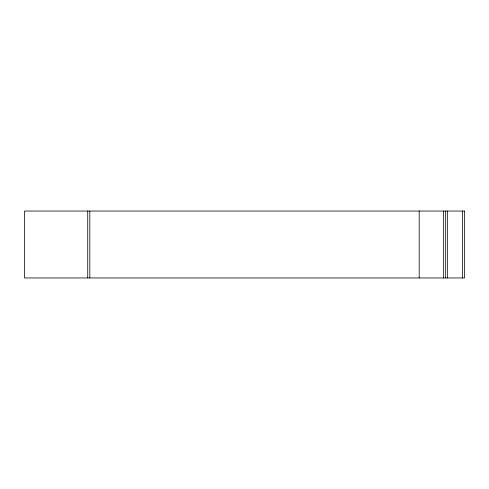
<?xml version="1.0" encoding="UTF-8"?>
<svg xmlns="http://www.w3.org/2000/svg" width="489" height="489" viewBox="0 0 489 489"><rect width="100%" height="100%" fill="white"/><g stroke="black" fill="none" stroke-linecap="round" stroke-linejoin="round"><path stroke-width="0.73" d="M462.392 211.046L462.392 277.954M447.337 211.046L447.337 277.954M445.662 211.046L445.662 277.954M443.645 211.046L443.645 277.954M419.183 211.046L419.183 277.954M89.823 211.046L89.823 277.954M87.733 211.046L87.733 277.954M464.55 211.046L24.45 211.046L24.45 277.954L464.55 277.954L464.55 211.046"/></g></svg>
